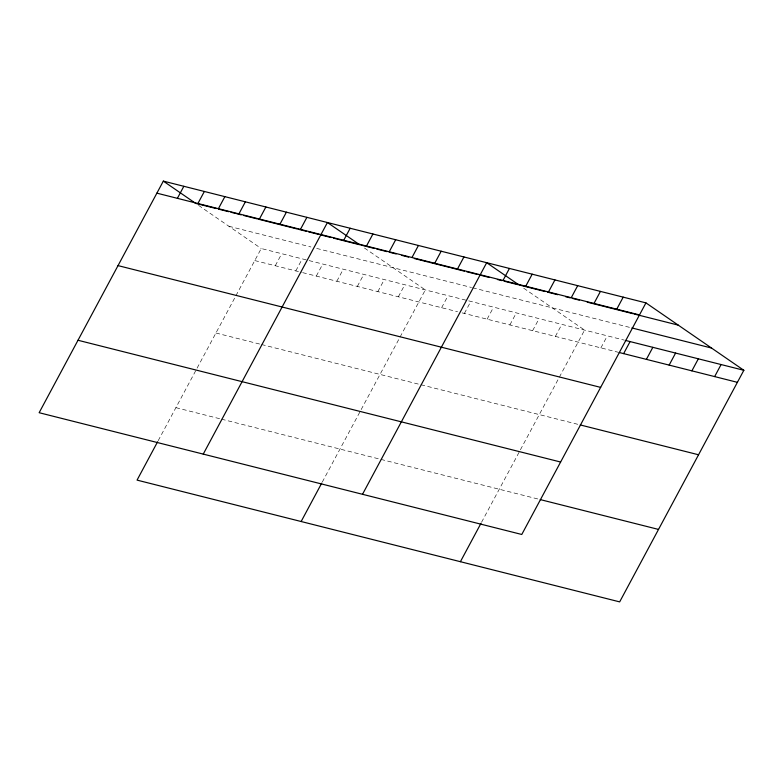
<?xml version="1.0" encoding="UTF-8"?>
<svg xmlns="http://www.w3.org/2000/svg" width="783" height="783" viewBox="0 0 783 783"><rect width="100%" height="100%" fill="white"/><g stroke="black" fill="none" stroke-linecap="round" stroke-linejoin="round"><path stroke-width="0.59" stroke-dasharray="3.92 2.94" d="M158.186 440.692L235.35 296.786M235.918 295.72L261.228 248.524L307.954 260.308M275.283 265.731L281.743 253.692M295.798 270.908L302.258 258.87M316.312 276.086L322.762 264.047M336.817 281.263L343.277 269.225M357.332 286.431L363.792 274.393M377.846 291.609L384.296 279.57M398.351 296.786L404.811 284.748M322.283 482.093L360.571 410.674M361.149 409.607L425.326 289.925L363.645 247.457M441.622 307.699L448.072 295.661M464.368 313.445L470.828 301.406M487.124 319.18L493.574 307.142M509.87 324.925L516.33 312.887M532.626 330.661L539.086 318.622M555.382 336.406L561.832 324.368M481.545 522.281L519.843 450.851M520.411 449.785L584.588 330.103L522.907 287.645M600.884 347.887L607.334 335.848M228.92 226.277L310.968 246.978M316.665 248.417L471.513 287.488M472.648 287.772L630.775 327.666M309.089 260.592L624.403 340.155M254.778 260.563L301.494 272.347M302.639 272.631L457.546 311.722M462.097 312.867L617.944 352.193M215.922 333.01L260.367 344.226M261.512 344.51L419.835 384.463M420.97 384.747L577.962 424.357M175.901 407.659L220.346 418.876M221.481 419.159L379.804 459.112M380.949 459.396L539.076 499.29M198.579 205.381L261.228 248.524"/><path stroke-width="1.17" d="M645.946 302.884L163.334 181.118L39.15 412.71L521.772 534.476L645.946 302.884L743.85 370.29L619.666 601.882L137.054 480.116L157.618 441.759M177.389 198.334L183.839 186.295M197.893 203.511L204.353 191.473M218.408 208.679L224.868 196.641M238.923 213.857L245.373 201.818M259.427 219.034L265.887 206.996M279.942 224.212L286.402 212.173M300.457 229.38L306.907 217.341M203.237 454.111L327.421 222.519L359.73 244.766L339.215 239.588M343.717 240.303L350.167 228.264M366.473 246.038L372.923 234M389.22 251.783L395.679 239.745M411.975 257.519L418.425 245.48M434.722 263.264L441.181 251.226M301.142 521.517L321.705 483.16M457.478 269L463.928 256.961M362.509 494.298L486.683 262.706L518.992 284.943L545.154 291.55M502.98 280.48L509.439 268.442M525.736 286.226L532.186 274.187M548.482 291.961L554.941 279.923M571.238 297.706L577.688 285.668M593.994 303.442L600.444 291.403M460.404 561.695L480.977 523.338M616.74 309.187L623.199 297.149M623.63 353.622L630.09 341.584M646.386 359.368L652.846 347.329M669.142 365.103L675.592 353.064M691.888 370.848L698.348 358.81M714.644 376.584L721.094 364.545M156.874 193.156L639.496 314.923M216.147 208.532L195.633 203.365L163.334 181.118M218.428 209.11L228.685 211.694M230.965 212.271L235.517 213.426M236.662 213.71L241.213 214.865M243.493 215.433L257.167 218.888M258.312 219.171L297.051 228.949M298.196 229.233L306.173 231.249M308.453 231.827L318.701 234.411M320.981 234.988L331.238 237.572M333.519 238.149L338.08 239.295M360.865 245.05L374.519 248.495M376.789 249.063L381.341 250.217M382.476 250.501L387.027 251.646M389.308 252.224L396.129 253.946M401.816 255.385L408.648 257.108M414.334 258.537L427.988 261.982M429.123 262.266L449.599 267.434M450.734 267.727L464.388 271.172M466.658 271.74L476.896 274.324M479.176 274.902L489.414 277.485M497.381 279.492L501.932 280.637M504.203 281.214L517.857 284.66M547.434 292.118L557.672 294.702M565.629 296.718L570.181 297.863M572.461 298.431L579.283 300.153M587.25 302.169L632.752 313.65M633.887 313.934L678.254 325.131M631.91 327.95L711.541 348.044M625.539 340.439L743.85 370.29M619.089 352.477L737.39 382.329M118.027 265.613L600.639 387.379M580.232 424.934L698.544 454.776M77.997 340.262L560.618 462.029M540.211 499.583L658.523 529.425"/></g></svg>
